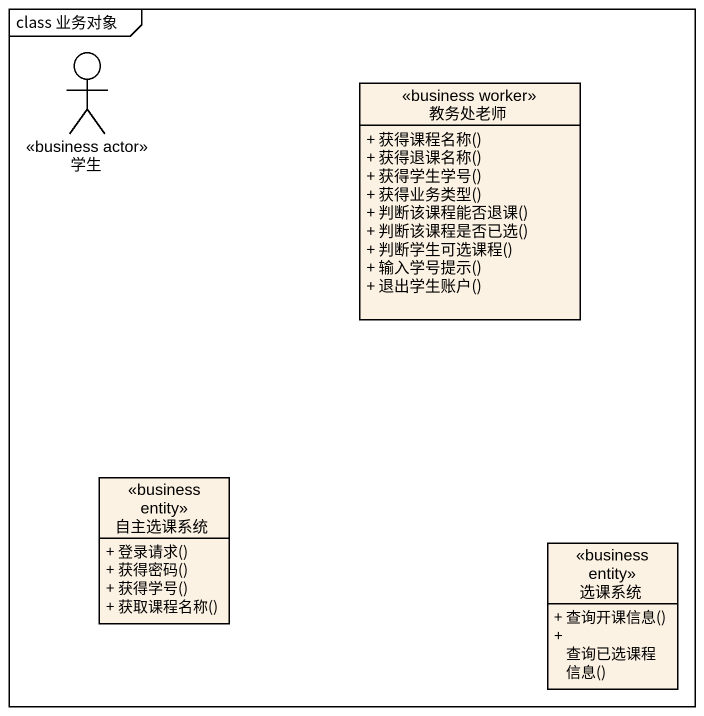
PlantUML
@startuml
mainframe class 业务对象
allowmixing
hide circle
hide empty members
skinparam classAttributeIconSize 0
actor 学生 <<business actor>>
class 教务处老师 <<business worker>> {
  + 获得课程名称()
  + 获得退课名称()
  + 获得学生学号()
  + 获得业务类型()
  + 判断该课程能否退课()
  + 判断该课程是否已选()
  + 判断学生可选课程()
  + 输入学号提示()
  + 退出学生账户()
}
class 自主选课系统 <<business entity>> {
  + 登录请求()
  + 获得密码()
  + 获得学号()
  + 获取课程名称()
}
class 选课系统 <<business entity>> {
  + 查询开课信息()
  + 查询已选课程信息()
}
@enduml
